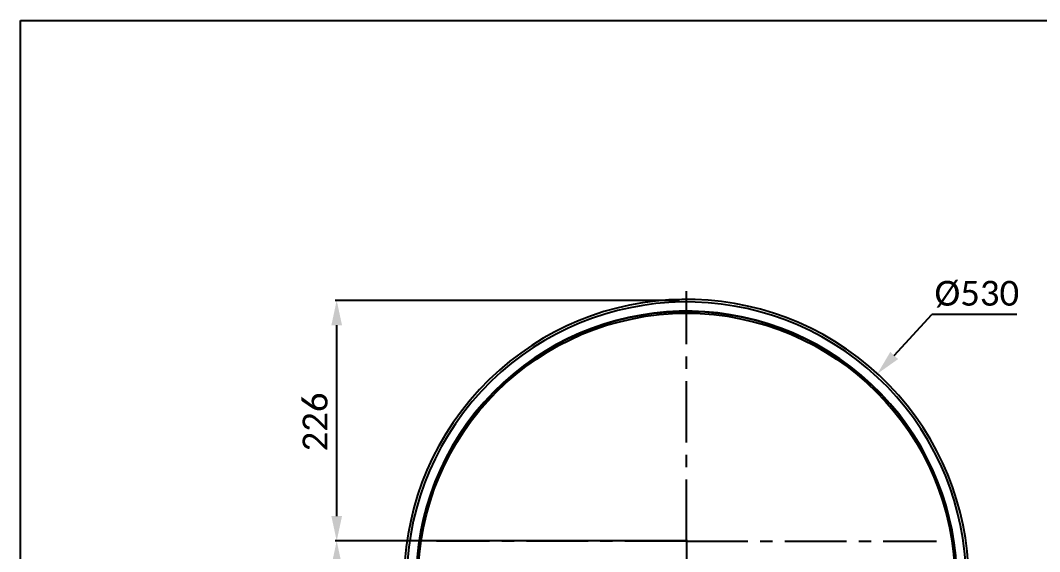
# Model space of a CAD drawing. Header units: millimetres. Extents: x 330 to 5284, y -2489 to 1657.
# Drawn here: x 330 to 1287, y 1152 to 1651 of the extents above; entities that cross this region are included whole.
import ezdxf

# ---------------------------------------------------------------- set-up
doc = ezdxf.new("R2010")
doc.units = ezdxf.units.MM
doc.header["$LTSCALE"] = 154
doc.header["$PDMODE"] = 3
doc.header["$PDSIZE"] = 8
doc.linetypes.add('CENTER', pattern=[0.6, 0.375, -0.075, 0.075, -0.075])
doc.layers.get('0').update_dxf_attribs({"linetype": 'CONTINUOUS'})
doc.layers.get('Defpoints').update_dxf_attribs({"linetype": 'CONTINUOUS'})
doc.layers.add('02___PRT_ALL_AXES', color=7, linetype='CONTINUOUS')
doc.styles.get("Standard").update_dxf_attribs({"font": 'calibri.ttf'})
doc.dimstyles.new('DIMSTYLE_3', dxfattribs={"dimtxt": 23.333333, "dimasz": 23.333333, "dimexe": 1.5, "dimexo": 1, "dimgap": 0.875, "dimtad": 1, "dimdsep": 46, "dimtxsty": 'Standard', "dimblk": '_FILLED', "dimblk1": '_FILLED', "dimblk2": '_FILLED', "dimcen": 0.09, "dimazin": 2, "dimtp": 0.01, "dimtm": 0.01, "dimtfac": 1, "dimtofl": 0, "dimtmove": 0, "dimatfit": 3, "dimldrblk": '_FILLED', "dimfxl": 1, "dimtolj": 1, "dimarcsym": 0})
doc.dimstyles.new('DIMSTYLE_4', dxfattribs={"dimtxt": 23.333333, "dimasz": 23.333333, "dimexe": 1.5, "dimexo": 1, "dimtad": 1, "dimdec": 0, "dimdsep": 46, "dimtxsty": 'Standard', "dimblk": '_FILLED', "dimblk1": '_FILLED', "dimblk2": '_FILLED', "dimcen": 0.09, "dimazin": 2, "dimtp": 0.01, "dimtm": 0.01, "dimtfac": 1, "dimtdec": 0, "dimtofl": 0, "dimtmove": 0, "dimatfit": 1, "dimldrblk": '_FILLED', "dimfxl": 1, "dimtolj": 1, "dimarcsym": 0})

# ---------------------------------------------------------------- blocks, each defined once
blk = doc.blocks.new('_FILLED')
at = {"color": 0, "linetype": 'ByBlock'}
blk.add_solid([(0, 0), (-1, 0.214), (-1, -0.214)], dxfattribs=at)
blk = doc.blocks.new('*D13')
at = {"color": 0, "linetype": 'Continuous', "lineweight": -2}
for p, q in [((948.37, 1387.74), (625.21, 1387.74)), ((626.71, 1185.08), (626.71, 1364.41)), ((955.86, 1161.74), (625.21, 1161.74))]:
    blk.add_line(p, q, dxfattribs=at)
at = {"layer": 'Defpoints', "color": 0}
for p in [(626.71, 1387.74), (949.37, 1387.74), (956.86, 1161.74)]:
    blk.add_point(p, dxfattribs=at)
at = {"color": 0, "linetype": 'ByBlock', "lineweight": -2, "xscale": 23.3333333333, "yscale": 23.3333333333, "zscale": 23.3333333333}
for p, rotation in [((626.71, 1387.74), 90), ((626.71, 1161.74), 270)]:
    blk.add_blockref('_FILLED', p, dxfattribs=dict(at, rotation=rotation))
at = {"color": 0, "insert": (594.73, 1273.58), "char_height": 23.333, "attachment_point": 2, "rotation": 90, "line_spacing_factor": 0.9}
blk.add_mtext('\\A1;226', dxfattribs=at)
blk = doc.blocks.new('*D14')
at = {"color": 0, "linetype": 'Continuous', "lineweight": -2}
for p, q in [((811.7, 1161.74), (625.21, 1161.74)), ((626.71, 1138.41), (626.71, 834.01)), ((846.02, 810.68), (625.21, 810.68))]:
    blk.add_line(p, q, dxfattribs=at)
at = {"layer": 'Defpoints', "color": 0}
for p in [(812.7, 1161.74), (626.71, 810.68), (847.02, 810.68)]:
    blk.add_point(p, dxfattribs=at)
at = {"color": 0, "linetype": 'ByBlock', "lineweight": -2, "xscale": 23.3333333333, "yscale": 23.3333333333, "zscale": 23.3333333333}
for p, rotation in [((626.71, 1161.74), 90), ((626.71, 810.68), 270)]:
    blk.add_blockref('_FILLED', p, dxfattribs=dict(at, rotation=rotation))
at = {"color": 0, "insert": (594.73, 986.37), "char_height": 23.3333, "attachment_point": 2, "rotation": 90, "line_spacing_factor": 0.9}
blk.add_mtext('\\A1;\\A1;350', dxfattribs=at)
blk = doc.blocks.new('*D15')
at = {"color": 0, "linetype": 'Continuous', "lineweight": -2}
for p in [(1150.03, 1336), (1265.09, 1374.39)]:
    blk.add_line(p, (1185.29, 1374.39), dxfattribs=at)
at = {"color": 0, "linetype": 'Continuous'}
for p, q in [((954.94, 1123.74), (955.12, 1123.74)), ((955.03, 1123.65), (955.03, 1123.83))]:
    blk.add_line(p, q, dxfattribs=at)
at = {"layer": 'Defpoints', "color": 0}
for p in [(1134.24, 1318.82), (775.82, 928.66)]:
    blk.add_point(p, dxfattribs=at)
at = {"color": 0, "linetype": 'ByBlock', "lineweight": -2, "xscale": 23.3333333333, "yscale": 23.3333333333, "zscale": 23.3333333333, "rotation": 227.4275949223788}
blk.add_blockref('_FILLED', (1134.24, 1318.82), dxfattribs=at)
at = {"color": 0, "insert": (1187.86, 1406.13), "char_height": 23.333, "attachment_point": 1, "line_spacing_factor": 0.9}
blk.add_mtext('\\A1;%%c530', dxfattribs=at)

msp = doc.modelspace()

# ---------------------------------------------------------------- linework, layer by layer
at = {"color": 0, "linetype": 'Continuous'}
msp.add_line((329.797, -503.375), (329.797, 1650.816), dxfattribs=at)
msp.add_line((329.797, 1650.816), (2726.995, 1650.816))
at = {"layer": '02___PRT_ALL_AXES', "linetype": 'CENTER'}
for q in [(955.002, 1396.37), (720.336, 1161.703), (955.002, 836.491), (1189.669, 1161.703)]:
    msp.add_line((955.002, 1161.703), q, dxfattribs=at)
at = {"layer": '02___PRT_ALL_AXES', "linetype": 'Continuous'}
msp.add_circle((955.002, 1123.703), 252, dxfattribs=at)
for radius, start, end in [(265, 237.771844, 227.378893), (262.583, 237.818652, 227.329614), (253.892, 235.074133, 230.074133), (253.5, 235.074133, 230.074133)]:
    msp.add_arc((955.002, 1123.703), radius, start, end, dxfattribs=at)

# ---------------------------------------------------------------- dimensions: what is measured, and where the dimension line sits
at = {"linetype": 'Continuous'}
dim = msp.add_diameter_dim_2p(p1=(775.822, 928.664), p2=(1134.243, 1318.821), text='%%c<>', dimstyle='DIMSTYLE_4', override={"dimtih": 1, "dimtoh": 1, "dimpost": '<>'}, dxfattribs=at)
dim.commit()
dim.dimension.update_dxf_attribs({"geometry": '*D15', "text_midpoint": (1226.474, 1374.392), "dimtype": 163})
dim = msp.add_linear_dim(base=(626.714, 1387.743), p1=(956.862, 1161.743), p2=(949.366, 1387.743), angle=90, dimstyle='DIMSTYLE_3', dxfattribs=at)
dim.commit()
dim.dimension.update_dxf_attribs({"geometry": '*D13', "text_midpoint": (626.714, 1273.584), "dimtype": 160})
dim = msp.add_linear_dim(base=(626.714, 810.68), p1=(812.7, 1161.743), p2=(847.022, 810.68), angle=270, text='\\A1;350', dimstyle='DIMSTYLE_3', override={"dimtxsty": 'Standard'}, dxfattribs=at)
dim.commit()
dim.dimension.update_dxf_attribs({"geometry": '*D14', "text_midpoint": (626.714, 986.372), "dimtype": 160})

doc.saveas('drawing.dxf')
